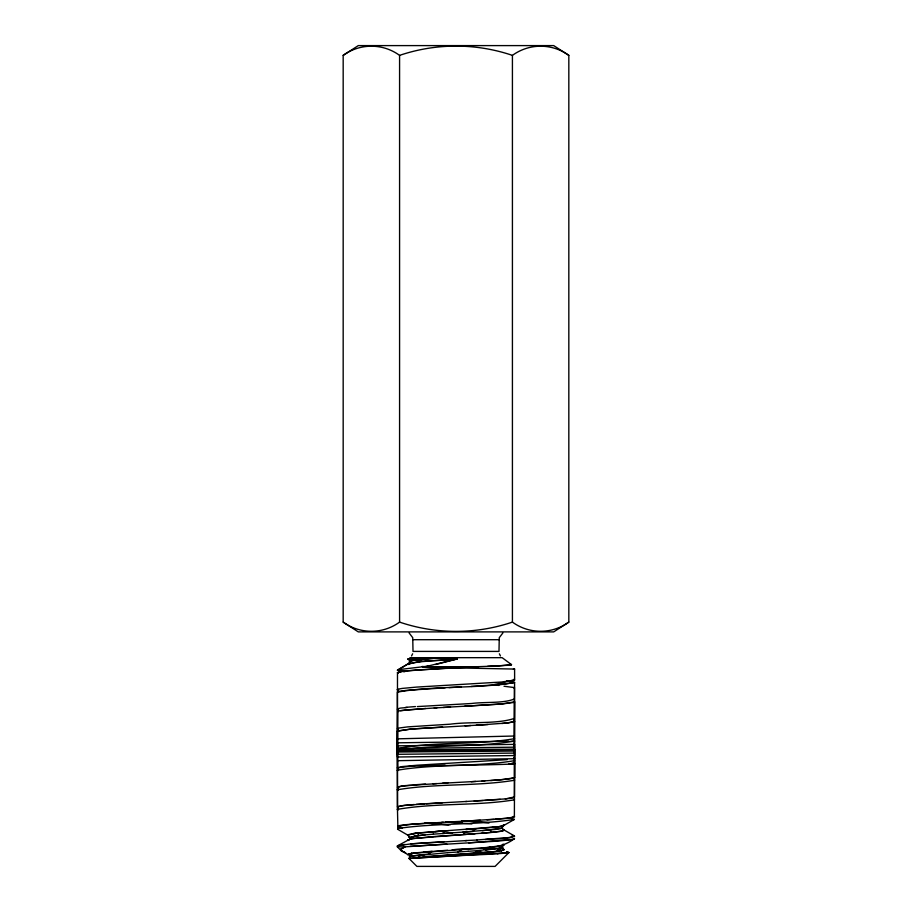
<?xml version="1.0" encoding="UTF-8"?>
<svg xmlns="http://www.w3.org/2000/svg" width="912" height="912" viewBox="0 0 912 912"><rect width="100%" height="100%" fill="white"/><g stroke="black" fill="none" stroke-linecap="round" stroke-linejoin="round"><path stroke-width="1.37" d="M514.596 682.472L514.208 751.055L397.393 752.035L397.37 692.128C435.833 685.311 476.041 689.084 514.596 682.472L506.969 680.785M397.757 768.212L397.461 742.813L508.953 741.239M513.399 749.561L514.619 749.63L514.379 816.445L511.518 817.733L495.034 819.329M398.145 754.361L397.393 754.304L397.7 711.337M514.402 799.334L514.402 799.835C475.859 806.151 435.822 802.697 397.461 809.377L397.928 829.35M503.8 849.346L502.181 847.442L503.777 850.018L497.211 851.375L424.867 856.778L421.401 854.726L411.312 856.106L409.408 856.801L409.864 857.485M514.402 721.187L508.622 722.874L476.235 725.245M503.834 844.489L501.691 847.886L477.603 850.634M501.338 845.857L503.789 845.173L486.814 847.658L411.665 853.347L411.301 856.117L409.534 856.79L409.465 858.568M409.1 632.928L412.737 637.682L413.011 651.407L498.989 651.407L499.263 637.682L502.9 632.928M407.938 854.704L411.665 853.347L411.301 856.117L447.621 852.686M408.872 840.545L407.892 839.861L412.862 838.516L413.193 836.509L425.152 834.833M457.254 658.897L456.695 659.102C441.499 661.405 421.686 659.114 408.302 664.403M466.762 840.568L411.768 843.794L397.723 845.686L397.37 846.86L401.143 850.622L404.825 852.583M413.022 833.591L418.619 832.918L407.983 834.959L409.397 837.615L417.913 835.552L418.619 832.918L499.787 826.591L503.002 825.919L514.379 819.421L510.013 817.904M397.723 845.686L397.37 846.86L405.031 846.86L446.846 844.067M514.425 758.704L397.666 760.688M433.77 836.555L410.48 838.858L397.404 845.914L398.27 846.587M412.634 653.801L411.551 655.956M514.482 736.018L397.381 738.834L397.974 738.937M408.542 664.517L408.12 663.833L409.591 661.907M397.495 748.558C435.218 741.182 476.189 745.378 514.539 738.663L513.673 738.002M514.63 758.26L513.844 757.553M462.851 832.132L496.003 829.384L498.465 826.785L503.926 825.417L503.299 824.744M506.502 851.888L508.942 852.538L495.091 866.4L416.909 866.4L409.009 858.488L508.782 852.595L506.605 851.842M452.056 849.938C472.758 846.53 497.006 852.446 514.573 838.504M408.12 663.833L419.645 661.804L422.119 659.524L411.757 660.596L409.659 661.28L409.727 661.975M472.724 831.448L475.733 828.826L498.465 826.785L492.48 827.469M428.845 854.054L432.071 851.306L423.658 851.979M501.691 847.886L502.672 847.202L501.349 846.518L502.626 847.18L498.488 848.559L486.05 849.95L482.14 847.898L490.211 847.214L486.062 849.95L482.14 847.898M503.002 825.919L503.983 825.235M486.05 849.95L490.211 847.214M343.174 55.37L358.291 45.6L553.709 45.6L568.826 55.37L568.826 622.109L553.709 631.891L358.291 631.891L343.174 622.109L343.174 55.37C359.978 43.149 382.778 43.149 399.581 55.37C436.096 43.012 475.904 43.012 512.419 55.37C529.222 43.149 552.022 43.149 568.826 55.37M408.542 663.583L397.507 670.331L403.925 671.631M457.892 852.002L462.589 849.254M408.131 663.822L397.997 669.727L429.985 665.897M397.37 789.838L398.51 789.199M397.37 770.287L398.51 769.66M513.616 744.306L514.55 744.374L514.607 777.731L500.996 779.806L471.253 781.709M457.243 658.829L449.16 658.225L446.31 659.775L419.645 661.804M513.832 687.933L514.459 687.591L514.471 755.546L397.461 756.994L397.438 731.071L411.027 729.041L442.571 727.035M397.404 845.914L405.019 844.421M409.853 657.677L502.147 657.677L511.507 664.643L498.841 665.92L464.14 667.219M568.826 622.109C552.022 634.342 529.222 634.342 512.419 622.109C475.904 634.467 436.096 634.467 399.581 622.109C382.778 634.342 359.978 634.342 343.174 622.109M398.51 808.853L397.37 809.377L397.792 809.879M397.415 767.744L411.038 766.262L445.09 765.179M397.438 731.071L411.05 729.053L470.74 725.53M514.379 819.421C475.961 825.314 436.529 822.852 398.042 828.472L397.552 829.202L408.188 835.369L408.268 834.697L414.857 833.34L448.373 830.638M503.071 829.544L502.501 827.982L482.323 830.718M498.784 685.448L494.589 684.467L514.63 679.919L514.596 669.066L423.225 667.253L457.049 658.909L429.028 658.076A49.088 1.767 0.9 0 0 410.275 658.692L407.949 659.102L408.508 659.444M411.665 853.347L408.633 854.031L411.301 856.117L408.633 854.031M397.837 807.325L397.575 806.675L404.586 805.364L442.445 802.754M514.55 744.374L397.381 745.845L397.575 806.675M456.695 659.102L435.651 664.552M514.528 747.179L397.928 748.513M507.414 852.937L508.942 852.538M428.56 658.076L407.938 659.125L408.907 659.558M409.1 858.34L472.724 854.977A52.098 1.938 -1.4 0 0 498.146 853.712M412.794 658.51L409.135 658.852M513.787 839.234L468.677 842.893M401.884 805.718L397.404 806.892L398.156 807.462M496.003 829.384L500.3 828.7L502.364 828.016L502.238 827.332L502.501 827.982M418.289 835.517L409.397 837.615L407.983 834.959M397.393 754.304L514.334 753.084M400.471 710.642L425.744 708.464M412.862 838.516L491.807 832.417L502.067 831.06L503.971 830.387L503.549 829.715M402.352 805.649L414.265 804.509M415.94 659.912L436.449 658.054L449.16 658.225M507.266 759.65L417.263 765.214L402.067 766.593L397.415 768.007M407.14 707.404C405.133 708.145 397.358 707.381 397.94 709.639M505.339 798.946C506.867 798.217 515.109 798.958 513.866 796.689M417.913 835.552L433.485 834.149M501.874 723.524L513.593 722.019L514.664 721.517L514.151 721.016M481.171 833.329L500.312 831.402L504.051 830.285L503.299 829.544L514.345 835.905C507.049 839.758 494.258 838.094 485.23 839.519M429.13 854.042L421.401 854.726L417.764 857.44L492.731 851.888L502.307 850.474L503.983 849.836L503.356 849.186M513.388 669.169L514.596 669.066M410.959 843.874L424.901 842.893M436.403 658.054L414.561 660.106L409.34 661.474L410.195 662.158M500.323 799.391L484.603 800.462M423.202 667.219L464.003 667.265M514.619 749.63L397.37 750.747L397.37 809.377L398.191 809.879M415.963 784.844C411.073 786.007 400.391 784.594 397.974 787.808M410.115 846.347L497.941 841.103L511.894 839.644L514.368 838.983L514.14 838.288M433.052 834.184L473.305 831.402M468.061 851.318L477.842 850.611L483.018 852.731M417.331 706.583L471.618 703.494C484.751 701.761 503.447 703.528 514.186 699.037M452.626 832.816L442.537 833.5L444.953 830.866L435.013 831.55M434.477 836.475L475.061 833.773M490.702 780.547L509.432 778.939L514.607 777.731M416.26 804.361L424.399 803.825M493.78 819.409L486.985 819.865M447.655 850.223L414.561 852.925L408.086 854.282L408.291 854.954L400.63 849.973L400.927 848.901L405.053 846.815L400.676 849.437L401.143 850.622M447.895 852.674L468.266 851.295M488.045 724.527L465.052 725.849M481.992 781.082L484.888 780.911M426.109 842.813L433.736 842.357M436.996 707.792L406.034 709.946L398.84 710.972L397.575 711.976M447.906 782.952L409.1 785.403L399.296 786.6L397.484 787.193L397.928 787.82M426.326 803.7L466.762 801.454M483.349 800.542L474.183 801.067M480.339 820.264L472.701 820.697M476.645 839.998L509.979 837.478L514.63 836.224L513.376 835.586M471.082 686.428L502.147 684.422L514.425 682.529L507.106 680.751M432.892 783.773L436.597 783.556M434.693 822.749C431.125 823.297 383.359 824.756 402.169 827.697M477.421 839.986L465.188 840.636M445.159 687.819L406.182 690.384L399.057 691.387L397.632 692.402M434.226 707.963L450.517 707.051M464.516 706.31L501.304 704.007L514.63 701.864L514.448 796.906L505.978 798.855L465.622 801.534M475.756 781.436L442.468 783.237M443.255 822.293L412.11 824.231L397.689 826.158L397.666 826.796L402.386 827.731M467.571 820.994L506.388 818.395L514.653 816.844L514.015 816.263M434.545 842.312L444.087 841.776M451.326 667.915L404.381 671.015L397.404 672.554L398.373 673.124M478.96 666.638L417.24 669.932L402.124 671.323L397.484 672.771L397.45 750.074L514.607 749.162L513.524 749.105M448.966 687.625L461.107 686.975M443.3 707.461L502.284 703.939L513.809 702.434L514.642 701.932L513.923 701.431M441.568 822.362L470.318 820.834M398.715 670.081L397.37 670.138L404.803 671.688M398.59 689.632L397.37 689.677L398.51 690.316M487.612 666.341L508.508 665.258L511.324 664.837L510.925 664.415M423.316 667.276L439.219 666.968M413.011 639.7L498.989 639.7M425.243 666.968L469.555 666.968M462.019 822.635L445.546 822.1M397.37 748.307L398.567 748.353M397.393 752.035L398.35 752.092M442.696 668.04L447.644 668.371M446.948 668.325L431.182 667.219M461.54 820.732L488.661 822.692M451.075 822.487L462.019 823.217M431.729 823.616L450.129 824.881M461.335 823.171L471.96 823.901M441.226 667.949L430.202 667.139M468.392 821.188L489.265 822.761M448.419 824.824L424.753 823.057M426.029 823.103L429.598 823.399M422.165 666.467L424.582 666.695M504.005 686.246L514.459 687.591M512.122 835.335L514.345 835.905M409.009 858.488L410.012 858.694M509.523 664.255L511.507 664.643M405.635 852.777L401.417 850.919M409.397 659.9L407.949 659.102L408.986 659.775M397.837 690.099L397.324 689.632L398.419 689.096L402.249 688.412L416.704 687.078L501.908 681.994L514.585 680.044L513.65 679.36M397.37 709.228L398.51 709.855M397.37 728.768L398.51 729.406M514.003 718.531C496.949 724.242 469.783 721.506 450.243 724.185L407.767 726.875L399.114 728.015L397.7 729.053M502.979 844.147L504.119 844.82M398.042 790.294L397.324 789.792C435.845 783.226 475.939 786.589 514.585 780.25L514.402 779.749M463.433 832.713L465.097 834.446M397.826 770.72L397.37 770.218C435.925 763.697 475.961 767.083 514.539 760.676L514.186 760.175M397.883 751.135L397.507 750.633C436.004 744.158 476.007 747.601 514.505 741.091L514.151 740.59M490.063 830.034L491.294 831.858M409.534 856.79L409.955 857.474M500.449 655.956L499.366 653.801M440.998 823.012L441.214 824.288M408.131 839.644L408.188 840.294M512.419 55.37L512.419 622.109M399.581 55.37L399.581 622.109M510.56 763.652A58.642 0.638 -0.9 0 1 496.014 764.587A58.642 0.638 -0.9 0 1 430.829 765.738M512.088 763.082A58.664 0.98 -0.2 0 1 508.953 763.789M513.958 740.932A58.961 0.627 0 0 1 510.709 741.251M405.418 707.416A61.891 2.554 -1.9 0 1 415.439 706.561M413.672 784.867A61.913 2.041 -2.4 0 1 425.516 784.069M506.924 852.948A50.992 1.106 -2.3 0 1 497.211 853.735M498.488 848.559L497.211 851.375L498.488 848.559L501.532 850.702L498.488 848.559M477.842 850.611L473.75 853.404L477.854 850.611M475.733 828.826L465.793 829.51L475.733 828.826"/></g></svg>
